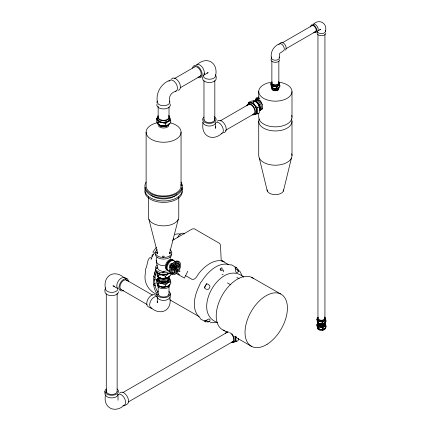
<?xml version="1.0" encoding="UTF-8"?>
<svg xmlns="http://www.w3.org/2000/svg" width="431" height="431" viewBox="0 0 431 431"><rect width="100%" height="100%" fill="white"/><g stroke="black" fill="none" stroke-linecap="round" stroke-linejoin="round"><path stroke-width="0.65" d="M203.146 122.42C200.388 135.549 212.03 142.273 222.019 133.319M215.645 123.077L215.726 128.336L215.225 126.682M203.96 75.042L204.326 73.135M151.863 256.612L152.148 255.206L153.215 254.258M255.594 100.445L256.106 98.133L258.891 96.964M238.602 338.287L238.074 340.625L236.511 341.524L233.467 342.16L232.454 341.988M156.415 260.119L156.437 263.023L157.741 267.522M248.272 104.151L248.671 102.406C250.433 101.285 252.711 100.493 254.796 101.129L257.835 103.499L260.108 109.372L259.317 112.874L257.754 113.773L254.71 114.414A6.443 3.717 60 0 0 255.653 106.683A6.443 3.717 60 0 0 248.488 103.634M259.343 106.813L257.781 107.718L256.984 111.171L257.754 113.773M236.274 336.616L235.741 338.922L236.511 341.524M283.393 191.1L291.426 158.091M169.41 253.854L178.256 219.368M173.731 267.823L174.183 266.881M178.795 266.466L177.076 270.21M157.584 301.608L157.25 302.713L157.337 297.455M157.035 257.221C153.781 262.549 159.928 266.595 164.868 265.415M156.809 102.513L157.326 101.016M169.846 297.875L170.364 296.377L170.364 293.845M174.857 269.267C175.993 269.601 177.206 267.371 176.031 266.821C173.284 267.85 175.616 271.859 173.138 273.496L172.26 272.99L173.682 269.321M176.247 262.711L174.824 266.38L175.697 266.886L177.362 262.603L175.541 263.147L173.725 264.704L175.385 267.069M175.385 269.267L173.725 273.545L175.541 273.006L177.362 271.449L175.697 269.084M176.29 266.94L177.949 262.657L178.563 262.845L179.242 263.476L179.77 265.243L176.446 267.161M172.637 266.401L172.686 265.965M187.797 271.201L184.42 278.038L176.29 273.496M177.572 237.54C178.579 235.084 181.737 231.544 184.463 233.909M155.047 252.178L152.752 255.551L150.995 259.23L151.507 258.762M156.361 247.324L152.951 251.99L153.317 252.916M177.362 271.449L176.484 270.943L174.668 272.5M158.592 277.677L156.394 279.708L156.394 281.513L157.363 284.471L158.349 285.656L161.948 287.105L165.542 286.75L165.542 284.945L168.138 282.531L170.778 281.896L169.798 278.922L168.823 277.753M318.498 323.105L316.817 324.667L316.817 325.825L318.078 328.487L320.373 329.419L322.7 329.192L322.7 328.029L324.371 326.477L326.068 326.068L324.807 323.406M157.363 117.814A6.443 3.717 0 0 0 163.586 122.496A6.443 3.717 0 0 0 169.809 117.814L170.762 120.804L170.762 122.609L168.138 125.012L161.916 125.976L158.301 124.505C156.739 122.991 156.329 120.632 156.41 118.547L157.719 117.345M271.772 82.725A4.143 2.392 0 0 0 274.816 86.292A4.143 2.392 0 0 0 279.358 83.302L279.972 86.389L278.286 87.929L274.288 88.549L271.961 87.601L271.358 86.857L270.743 83.776L271.589 83M317.857 318.051A4.143 2.392 0 0 0 320.901 321.618A4.143 2.392 0 0 0 325.443 318.628L326.057 321.715L324.371 323.255L320.373 323.875L318.046 322.932L317.442 322.189L316.828 319.102L317.669 318.331M165.477 278.14L165.477 276.336L168.122 273.922L170.762 273.313L170.762 275.118L168.138 277.521L161.916 278.485L158.301 277.009L157.363 275.851L156.41 271.654M165.477 125.631L165.477 123.832L168.138 121.402L170.762 120.804M276.573 88.328L276.573 87.17L278.286 85.613L279.972 85.225M322.657 323.659L322.657 322.496L324.371 320.939L326.057 320.556M220.564 269.256L221.038 268.858L220.974 269.122M220.031 269.456L221.098 268.982M172.508 266.563L172.228 266.638M174.512 266.563L175.153 266.32M169.959 80.225C161.113 83.469 155.72 92.805 157.337 102.088A6.249 3.61 0 0 0 164.405 105.665A6.249 3.61 0 0 0 169.62 101.15M197.323 64.424C207.268 55.744 218.361 63.023 215.645 75.641M174.183 78.738L195.114 66.654M180.19 87.8L201.121 75.716M176.209 91.054C170.703 92.643 168.462 96.528 169.836 102.088M203.023 75.57L208.184 72.683L207.063 72.947M279.455 43.838C273.766 45.923 270.302 51.925 271.341 57.894M281.933 43.019L312.534 25.354M285.995 48.73L315.444 31.727M317.345 31.242L320.664 29.389L319.678 29.631M220.015 120.992L249.166 104.162M248.671 102.406L250.152 102.675L253.234 102.034L254.796 101.129M225.44 130.388L255.174 113.224M172.562 240.331L192.215 228.985L194.306 228.796L219.724 243.488L220.478 245.185L221.189 260.254M171.549 268.976L173.763 267.699L174.641 268.206L171.317 270.124L171.845 267.748L173.138 265.437L174.797 267.802L173.925 267.295L172.594 265.404M176.123 266.336L178.892 264.736L179.77 265.243M174.641 268.992L171.317 270.91L171.845 272.678L173.138 273.496M176.446 267.947L179.77 266.029L179.242 268.405L177.949 270.716L176.29 268.351M122.878 392.56L227.951 331.897M128.303 401.956L233.37 341.293M124.333 405.199C114.765 413.862 102.917 407.888 105.46 394.941M124.963 405.447L127.156 404.181A6.777 3.911 60 0 0 126.682 395.604A6.777 3.911 60 0 0 119.613 393.147M150.748 257.382C147.176 257.496 147.413 266.854 145.716 268.75L145.01 276.158C144.52 284.444 149.869 291.647 157.331 294.685M179.35 271.271L180.088 271.191L179.334 271.034M174.9 234.324L178.321 233.839L180.46 234.119M166.544 270.921L163.586 271.379M165.542 286.75L168.138 286.136L170.778 283.7L170.778 281.896M322.7 329.192L324.371 328.799L326.068 327.231L326.068 326.068M259.435 97.961L257.614 98.365L256.106 98.133M196.143 64.499L197.7 64.197M156.394 279.708L157.363 280.861L158.349 283.851L161.948 283.496L165.542 284.945M316.817 324.667L318.078 327.328L320.373 327.097L322.7 328.029M216.206 322.404L210.231 322.797M157.363 272.247L158.301 275.21L161.889 274.87L165.477 276.336M270.743 83.776L271.961 86.442L274.288 86.232L276.573 87.17M156.41 118.547L157.353 119.721L158.301 122.7L161.916 122.366L165.477 123.832M316.828 319.102L318.046 321.774L320.373 321.558L322.657 322.496M123.406 277.338L124.963 277.639L127.156 278.905M151.89 308.24L150.333 307.939L148.14 306.673A6.777 3.911 -60 0 1 148.14 298.85A6.777 3.911 -60 0 1 154.918 294.933L157.11 296.199M114.603 286.222L112.922 285.828L118.083 288.711M162.056 271.261L159.405 270.377L157.875 268.847M171.651 272.801L172.26 272.99M155.408 285.785L154.244 285.424A1.158 0.668 -60.2 0 1 154.169 284.223A1.158 0.668 -60.2 0 1 155.225 283.366M178.865 274.358L179.253 274.499L178.24 274.003L177.895 273.297M236.565 267.71L231.555 264.839L230.391 264.93C218.264 260.911 207.424 272.273 201.536 281.588L200.377 282.844L199.876 284.482C194.79 294.276 190.432 309.361 199.984 317.857L200.49 318.913L205.495 321.785A2.446 1.417 -60.2 0 0 206.665 321.693C207.893 322.28 209.886 321.93 210.048 320.335A2.634 1.525 -60.2 0 0 208.178 319.258L206.25 320.287L204.644 320.411L204.989 320.729A2.446 1.417 -60.2 0 0 205.495 321.785M251.763 277.424L280.57 293.931M221.593 260.313L224.314 261.789L220.537 260.707A30.305 17.563 -60.2 0 0 199.106 273.076C197.29 275.215 195.744 280.134 192.07 279.363L185.675 275.705M221.421 260.55L228.355 264.526M243.704 277.155C221.286 257.916 189.732 312.971 217.666 322.582M236.818 277.408L239.06 278.69M227.423 282.914L230.779 284.837M175.218 269.709L176.376 270.377M223.069 330.033L226.528 332.015M234.593 336.638L251.876 346.54M169.717 299.76L199.181 316.645M124.333 277.887C114.344 268.933 102.702 275.657 105.46 288.781M125.367 279.433L152.472 295.084M120.518 289.163L147.046 304.48M257.781 107.718L254.71 105.304L253.234 102.034M178.919 274.369L178.412 273.82M220.968 269.143C220.171 268.632 221.728 267.026 222.288 268.341M173.214 238.532L174.016 239.35M237.416 269.084C238.354 269.876 238.742 271.573 237.605 272.37A2.634 1.525 -60.2 0 1 235.735 271.293L235.655 269.1L234.949 267.662L235.396 267.796A2.446 1.417 -60.2 0 1 237.072 268.766L240.304 271.918L242.475 276.68M175.158 269.052L176.484 270.943M220.327 269.774L220.656 270.479L221.879 270.663L222.773 269.876L222.45 269.445M178.364 262.969L178.892 264.736M202.618 122L203.136 123.498M156.809 296.377L157.326 297.875M105.45 395.378L104.932 393.88L104.932 391.348M169.959 256.65L170.493 258.363M148.916 219.368L157.762 253.854M259.29 158.091L267.322 191.1M118.046 400.216L117.965 394.306A6.249 3.61 0 0 1 112.933 397.845A6.249 3.61 0 0 1 105.934 395.685M223.306 269.957L223.312 271.891M325.459 31.285C327.705 23.274 319.145 18.334 313.326 24.281A4.019 2.322 60 0 1 316.914 25.946A4.019 2.322 60 0 1 317.959 30.531M324.931 34.561L324.931 319.129M318.046 321.774L318.046 322.932M318.078 327.328L318.078 328.487M317.954 34.561L317.954 318.455M291.992 91.561L291.992 117.248M291.992 121.353L291.992 155.607M279.374 57.894L279.692 53.347L283.474 50.799A4.019 2.322 60 0 0 283.043 45.503A4.019 2.322 60 0 0 278.841 44.544M278.846 61.127L278.846 83.829M271.961 86.442L271.961 87.601M271.869 61.127L271.869 83.161M258.724 91.561L258.724 97.487M258.724 113.294L258.724 117.248A16.637 9.606 0 0 0 276.993 126.806A16.637 9.606 0 0 0 291.674 115.373M258.724 121.353L258.724 155.607A16.637 9.606 0 0 0 276.993 165.165A16.637 9.606 0 0 0 291.674 153.727M216.173 76.061L216.173 78.593A6.777 3.911 0 0 1 209.396 82.51A6.777 3.911 0 0 1 202.618 78.593L202.618 76.696M214.821 80.667L214.821 120.734M203.971 80.667L203.971 120.066M181.052 132.161L181.052 185.923M178.773 196.881L178.773 217.1A15.187 8.771 0 0 1 163.586 225.866A15.187 8.771 0 0 1 148.399 217.1L148.399 196.881M169.836 297.433C172.384 310.385 160.531 316.354 150.963 307.696A6.249 3.61 -60 0 1 150.963 300.477A6.249 3.61 -60 0 1 157.213 296.867M169.011 107.017L169.011 118.256M169.011 280.048L169.011 277.413A5.425 3.13 0 0 1 163.586 280.549A5.425 3.13 0 0 1 158.161 277.413L158.161 280.048M169.011 286.631L169.011 295.192M158.301 122.7L158.301 124.505M158.301 275.21L158.301 277.009M158.349 283.851L158.349 285.656M158.161 106.36L158.161 118.256M158.161 286.631L158.161 294.535M146.12 132.161L146.12 185.923A17.466 10.085 0 0 0 164.728 195.986A17.466 10.085 0 0 0 180.901 184.603M117.135 293.188L117.135 391.914M106.285 293.861L106.285 392.582M104.932 289.206L104.932 291.733A6.777 3.911 0 0 0 111.71 295.65A6.777 3.911 0 0 0 118.487 291.733M324.926 322.221A3.48 2.01 0 0 1 321.957 324.241A3.48 2.01 0 0 1 318.094 322.808M324.791 323.439A3.48 2.01 0 0 1 321.047 325.992A3.48 2.01 0 0 1 318.396 323.018M324.99 321.93A3.55 2.053 0 0 1 321.968 323.993A3.55 2.053 0 0 1 318.03 322.528M324.818 323.589A3.48 2.01 0 0 1 320.928 326.062A3.48 2.01 0 0 1 318.461 323.04M324.926 322.372A3.48 2.01 0 0 1 321.838 324.333A3.48 2.01 0 0 1 318.067 322.824M324.888 323.87A3.55 2.053 0 0 1 320.917 326.396A3.55 2.053 0 0 1 318.396 323.309M325.583 321.569A4.143 2.392 0 0 1 320.901 323.94A4.143 2.392 0 0 1 317.442 320.95M324.769 316.957A3.992 2.306 0 0 1 321.688 320.535A3.992 2.306 0 0 1 317.868 317.205M325.227 318.514A3.992 2.306 0 0 1 321.165 321.548A3.992 2.306 0 0 1 317.868 318.223M325.044 319.807A3.728 2.155 0 0 1 324.672 320.325M318.213 320.325A3.728 2.155 0 0 1 317.841 318.692M325.044 318.692A3.728 2.155 0 0 1 325.168 319.247M324.748 317.593A3.486 2.015 0 0 1 321.203 320.244A3.486 2.015 0 0 1 318.32 317.335M325.028 323.595A4.143 2.392 0 0 1 324.107 326.617A4.143 2.392 0 0 1 318.778 326.617A4.143 2.392 0 0 1 317.857 323.595M325.357 327.662A3.992 2.306 0 0 1 321.197 330.426A3.992 2.306 0 0 1 317.658 327.388M325.427 327.248A3.992 2.306 0 0 1 322.738 329.289A3.992 2.306 0 0 1 318.45 328.632M317.868 328.136A3.992 2.306 0 0 1 317.528 327.565M325.583 327.107A4.143 2.392 0 0 1 320.901 329.478A4.143 2.392 0 0 1 317.442 326.488M317.841 327.662A3.728 2.155 0 0 1 317.712 327.107M324.715 324.279A3.389 1.956 0 0 1 322.738 326.596A3.389 1.956 0 0 1 318.509 325.766M318.17 325.292A3.389 1.956 0 0 1 318.17 324.279M322.997 329.925A3.486 2.015 0 0 1 322.135 330.098M325.157 30.402A4.019 2.322 0 0 1 322.226 33.564A4.019 2.322 0 0 1 317.426 31.285M311.942 25.682A3.496 2.02 60 0 1 315.751 28.311A3.496 2.02 60 0 1 314.641 31.894M310.611 26.932A4.358 2.516 60 0 1 313.693 25.154A4.358 2.516 60 0 1 316.774 30.488A4.358 2.516 60 0 1 313.693 32.271M325.798 33.187A4.358 2.516 0 0 1 320.594 35.654A4.358 2.516 0 0 1 317.415 32.223M279.072 57.005A4.019 2.322 0 0 1 275.361 60.216A4.019 2.322 0 0 1 271.643 57.005M279.714 59.79A4.358 2.516 0 0 1 274.509 62.258A4.358 2.516 0 0 1 271.331 58.831M280.263 43.364A4.358 2.516 60 0 1 284.821 44.398A4.358 2.516 60 0 1 285.284 50.141M278.733 87.412A3.48 2.01 0 0 1 275.42 88.937A3.48 2.01 0 0 1 272.009 87.482A3.48 2.01 0 0 0 275.754 89.007A3.48 2.01 0 0 0 278.841 87.046M278.706 88.113A3.48 2.01 0 0 1 274.962 90.661A3.48 2.01 0 0 1 272.317 87.692M278.803 87.132A3.55 2.053 0 0 1 275.42 88.684A3.55 2.053 0 0 1 271.945 87.202M278.841 88.781A3.48 2.01 0 0 1 275.296 90.758A3.48 2.01 0 0 1 271.88 88.716M279.358 86.857A4.143 2.392 0 0 1 274.288 88.549A4.143 2.392 0 0 1 271.358 85.618M278.685 81.631A3.992 2.306 0 0 1 275.608 85.209A3.992 2.306 0 0 1 271.783 81.879M279.143 83.188A3.992 2.306 0 0 1 275.086 86.222A3.992 2.306 0 0 1 271.783 82.892M277.995 85.44A3.728 2.155 0 0 1 277.225 85.785M271.756 84.476A3.728 2.155 0 0 1 271.756 83.361M278.959 83.361A3.728 2.155 0 0 1 279.089 83.921M278.663 82.267A3.486 2.015 0 0 1 275.118 84.912A3.486 2.015 0 0 1 272.236 82.009M324.931 323.164A3.486 2.015 0 0 1 321.44 325.179A3.486 2.015 0 0 1 317.954 323.164M278.846 87.838A3.486 2.015 0 0 1 275.361 89.853A3.486 2.015 0 0 1 271.869 87.838M283.673 189.855A8.318 4.8 0 0 1 275.361 194.661A8.318 4.8 0 0 1 267.042 189.855M279.665 82.283A16.637 9.606 0 0 1 288.985 97.067A16.637 9.606 0 0 1 261.73 97.067A16.637 9.606 0 0 1 271.051 82.283M291.426 118.87A16.637 9.606 0 0 1 275.361 130.959A16.637 9.606 0 0 1 259.29 118.87M168.839 124.209A5.414 3.125 0 0 1 163.678 126.574A5.414 3.125 0 0 1 158.382 124.311M168.947 123.772A5.522 3.189 0 0 1 168.413 124.548M167.557 125.216A5.522 3.189 0 0 1 158.85 124.64M168.79 124.44A5.414 3.125 0 0 1 163.494 126.703A5.414 3.125 0 0 1 158.333 124.338M169.809 123.347A6.443 3.717 0 0 1 162.746 126.067A6.443 3.717 0 0 1 157.143 122.382M168.763 115.212A6.212 3.588 0 0 1 163.969 120.777A6.212 3.588 0 0 1 158.021 115.6M169.674 119.484A6.212 3.588 0 0 1 162.352 122.291A6.212 3.588 0 0 1 157.493 118.062M166.037 121.806A5.797 3.346 0 0 1 165.084 122.011M159.486 121.143A5.797 3.346 0 0 1 158.565 120.448M168.726 116.198A5.425 3.13 0 0 1 163.92 120.324A5.425 3.13 0 0 1 158.269 116.575M254.511 101.274A5.414 3.125 60 0 1 259.139 104.561A5.414 3.125 60 0 1 259.828 110.282M255.475 100.773A5.414 3.125 60 0 1 261.482 103.208A5.414 3.125 60 0 1 260.793 109.781M256.025 101.883A5.522 3.189 60 0 1 259.877 109.711M262.614 108.133A5.414 3.125 60 0 1 260.793 109.727M255.653 100.617A5.414 3.125 60 0 1 262.285 104.577M254.737 101.204A5.414 3.125 60 0 1 259.343 104.658A5.414 3.125 60 0 1 259.877 110.314M255.976 100.31A5.522 3.189 60 0 1 261.041 101.495M253.293 100.865A6.443 3.717 60 0 1 258.336 104.178A6.443 3.717 60 0 1 259.958 110.643M246.758 105.837A6.212 3.588 60 0 1 253.972 107.206A6.212 3.588 60 0 1 252.464 114.948M249.14 103.284A6.212 3.588 60 0 1 255.341 106.419A6.212 3.588 60 0 1 255.723 113.8M255.33 106.866A5.797 3.346 60 0 1 255.982 108.224M247.631 105.374A5.425 3.13 60 0 1 253.6 107.481A5.425 3.13 60 0 1 253.186 114.247M255.491 100.331A6.443 3.717 60 0 1 259.893 98.974M215.592 122.889A6.249 3.61 0 0 1 210.215 125.997A6.249 3.61 0 0 1 203.621 123.805M215.769 122.49A6.249 3.61 60 0 1 222.401 126.827A6.249 3.61 60 0 1 221.103 133.605M214.422 118.266A5.441 3.141 0 0 1 210.457 122.549A5.441 3.141 0 0 1 203.955 119.468M214.191 116.704A6.777 3.911 0 0 1 214.39 122.113A6.777 3.911 0 0 1 205.037 122.463A6.777 3.911 0 0 1 204.019 117.087M217.299 121.267A6.777 3.911 60 0 1 225.052 124.861A6.777 3.911 60 0 1 223.285 132.603M215.43 74.703A6.249 3.61 0 0 1 210.215 79.218A6.249 3.61 0 0 1 203.146 75.641M194.618 66.924A5.441 3.141 60 0 1 200.539 71.013A5.441 3.141 60 0 1 198.815 76.589M198.206 64.467A6.249 3.61 60 0 1 202.812 68.006A6.249 3.61 60 0 1 204.165 73.949M192.587 68.173A6.777 3.911 60 0 1 197.549 66.223A6.777 3.911 60 0 1 202.128 74.159A6.777 3.911 60 0 1 197.964 77.478M169 81.324A6.249 3.61 60 0 1 175.999 83.485A6.249 3.61 60 0 1 175.293 91.334M171.49 79.002A6.777 3.911 60 0 1 179.032 82.202A6.777 3.911 60 0 1 178.035 90.338M170.132 104.027A6.777 3.911 0 0 1 163.586 108.957A6.777 3.911 0 0 1 157.04 104.027M168.596 126.067A5.425 3.13 0 0 1 163.586 128.002A5.425 3.13 0 0 1 158.576 126.067M254.996 100.8A5.425 3.13 60 0 1 260.421 103.93A5.425 3.13 60 0 1 260.421 110.196M157.622 291.642A29.863 17.305 -60.2 0 1 156 271.972M156.55 292.978A31.619 18.323 -60.2 0 1 155.575 269.628M155.349 279.04A1.158 0.668 -60.2 0 1 155.052 279.563M154.853 279.767A1.158 0.668 -60.2 0 1 154.066 279.983M223.08 274.326A1.756 1.013 -0.1 0 1 222.013 274.8M155.349 278.097A14.309 8.291 -60.2 0 1 153.555 276.023M155.618 275.274A11.427 6.621 -60.2 0 1 154.465 272.742M224.907 330.728A29.976 17.369 -60.2 0 1 221.814 296.043A29.976 17.369 -60.2 0 1 253.417 278.448M235.283 268.497A29.863 17.305 -60.2 0 1 238.655 271.616M209.919 321.639A29.863 17.305 -60.2 0 1 205.533 320.287M204.488 287.445A29.863 17.305 -60.2 0 1 206.772 283.517M170.574 122.921A17.466 10.085 0 0 1 177.243 138.453A17.466 10.085 0 0 1 149.53 138.152A17.466 10.085 0 0 1 157.207 122.776M181.02 182.06A18.678 10.78 0 0 1 163.586 196.703A18.678 10.78 0 0 1 146.147 182.06M181.85 187.932A18.678 10.78 0 0 1 163.586 200.959A18.678 10.78 0 0 1 145.317 187.932M182.259 191.596A18.678 10.78 0 0 1 163.586 202.376A18.678 10.78 0 0 1 144.908 191.596M181.623 188.805A18.678 10.78 0 0 1 182.033 189.909M182.259 187.34A18.678 10.78 0 0 1 163.586 198.12A18.678 10.78 0 0 1 144.908 187.34M181.623 184.549A18.678 10.78 0 0 1 182.033 185.653M176.737 194.559A15.187 8.771 0 0 1 150.845 194.952M173.655 264.569A2.473 1.428 -60 0 1 173.693 265.07M173.133 266.8A2.473 1.428 -60 0 1 171.425 268.227M170.396 267.834A2.473 1.428 -60 0 1 170.601 265.48A2.473 1.428 -60 0 1 172.47 263.772M171.069 266.019A1.374 0.792 -60 0 1 171.872 264.925M173.402 265.636A1.374 0.792 -60 0 1 173.17 266.584M172.982 266.891A1.374 0.792 -60 0 1 171.797 267.5M169.879 267.662A2.473 1.428 -60 0 1 169.981 264.747A2.473 1.428 -60 0 1 172.454 263.438M167.659 270.183A5.775 3.335 -60 0 1 167.74 263.045A5.775 3.335 -60 0 1 173.817 260.556M169.313 270.819A5.775 3.335 -60 0 1 168.516 263.492A5.775 3.335 -60 0 1 175.051 261.854M175.245 262.953A5.775 3.335 -60 0 1 174.426 266.509M169.906 249.689A8.248 4.763 0 0 1 169.248 256.219A8.248 4.763 0 0 1 157.924 256.219A8.248 4.763 0 0 1 157.267 249.689M171.834 254.322A8.248 4.763 0 0 1 163.586 259.085A8.248 4.763 0 0 1 155.338 254.322M169.539 252.534A0.862 0.496 0 0 1 170.918 252.706A0.862 0.496 0 0 1 170.164 253.396A0.862 0.496 0 0 1 169.302 252.749M163.791 256.106A0.862 0.496 0 0 1 163.92 256.892A0.862 0.496 0 0 1 162.573 256.757A0.862 0.496 0 0 1 163.144 256.041M157.87 252.755A0.862 0.496 0 0 1 156.722 253.067A0.862 0.496 0 0 1 156.281 252.383A0.862 0.496 0 0 1 157.509 252.189M167.282 269.747A5.775 3.335 -60 0 1 166.436 262.818A5.775 3.335 -60 0 1 172.858 260.087M168.058 270.194A5.775 3.335 -60 0 1 167.212 263.266A5.775 3.335 -60 0 1 173.634 260.534M166.533 267.522A5.086 2.936 -60 0 1 171.484 260.302M172.093 274.213A7.289 4.208 -60 0 1 171.026 265.469A7.289 4.208 -60 0 1 179.129 262.021M174.016 267.829A1.099 0.636 -60 0 1 174.216 267.312M174.765 266.73A1.099 0.636 -60 0 1 174.964 266.644M169.421 271.498A8.248 4.763 0 0 1 158.01 271.643A8.248 4.763 0 0 1 157.267 265.07M169.421 273.071A8.248 4.763 0 0 1 160.429 274.105A8.248 4.763 0 0 1 155.338 269.704M168.839 278.076A5.414 3.125 0 0 1 163.494 281.955A5.414 3.125 0 0 1 158.382 277.968M168.79 276.988A5.414 3.125 0 0 1 163.494 279.25A5.414 3.125 0 0 1 158.333 276.885M168.947 278.512A5.522 3.189 0 0 1 163.489 282.472A5.522 3.189 0 0 1 158.274 278.404M168.79 277.844A5.414 3.125 0 0 1 163.678 281.831A5.414 3.125 0 0 1 158.333 277.947M168.839 276.756A5.414 3.125 0 0 1 163.678 279.121A5.414 3.125 0 0 1 158.382 276.858M167.557 277.763A5.522 3.189 0 0 1 158.85 277.187M169.674 284.374A6.212 3.588 0 0 1 164.012 288.668A6.212 3.588 0 0 1 157.385 284.864M169.475 284.649A6.212 3.588 0 0 1 166.355 286.717M165.86 286.847A6.212 3.588 0 0 1 160.149 286.496M159.712 286.313A6.212 3.588 0 0 1 158.021 285.106M157.493 284.218A6.212 3.588 0 0 1 157.385 283.286M169.162 278.038A6.443 3.717 0 0 1 163.586 283.62A6.443 3.717 0 0 1 158.005 278.038M169.809 284.471A6.443 3.717 0 0 1 162.746 287.197A6.443 3.717 0 0 1 157.143 283.506M168.677 280.689A5.274 3.044 0 0 1 167.314 282.052M166.221 282.537A5.274 3.044 0 0 1 164.949 282.838M162.223 282.838A5.274 3.044 0 0 1 160.952 282.537M159.858 282.052A5.274 3.044 0 0 1 158.495 280.689M169.809 275.851A6.443 3.717 0 0 1 162.746 278.577A6.443 3.717 0 0 1 157.143 274.892M168.241 273.658A6.212 3.588 0 0 1 158.409 273.265M169.162 273.141A6.443 3.717 0 0 1 158.005 273.141M166.037 274.315A5.797 3.346 0 0 1 165.084 274.515M169.361 298.177A6.249 3.61 0 0 1 163.586 300.407A6.249 3.61 0 0 1 157.811 298.177M169.011 293.845A5.425 3.13 0 0 1 163.586 296.975A5.425 3.13 0 0 1 158.161 293.845M168.957 291.458A6.777 3.911 0 0 1 168.165 296.727A6.777 3.911 0 0 1 159.007 296.727A6.777 3.911 0 0 1 158.209 291.458M117.706 288.431A6.249 3.61 -60 0 1 118.083 281.497A6.249 3.61 -60 0 1 123.902 277.699M121.052 289.476A5.425 3.13 -60 0 1 121.634 282.321A5.425 3.13 -60 0 1 127.312 281.034M117.965 288.781A6.249 3.61 0 0 1 110.891 292.363A6.249 3.61 0 0 1 105.676 287.849M123.767 290.311A6.777 3.911 -60 0 1 118.978 287.779A6.777 3.911 -60 0 1 123.352 279.503A6.777 3.911 -60 0 1 128.519 281.314M117.135 391.348A5.425 3.13 0 0 1 110.654 394.424A5.425 3.13 0 0 1 106.699 390.152M118.083 394.376A6.249 3.61 60 0 1 124.882 399.074A6.249 3.61 60 0 1 122.9 405.479M117.087 388.967A6.777 3.911 0 0 1 116.289 394.236A6.777 3.911 0 0 1 107.13 394.236A6.777 3.911 0 0 1 106.338 388.967M231.776 333.669A6.212 3.588 60 0 1 234.205 339.962A6.212 3.588 60 0 1 231.221 342.699M225.515 333.589A6.212 3.588 60 0 1 227.39 331.45M235.046 336.094A6.212 3.588 60 0 1 233.618 341.923M238.715 338.389A6.443 3.717 60 0 1 238.257 339.396M235.315 336.449A6.443 3.717 60 0 1 232.368 342.052M235.148 337.354A5.797 3.346 60 0 1 235.288 338.658M226.948 332.49A5.425 3.13 60 0 1 228.602 332.177M229.583 332.522A5.425 3.13 60 0 1 233.457 337.769A5.425 3.13 60 0 1 231.943 341.998M174.997 267.926L174.921 268.75L175.471 268.901C177.55 266.827 175.282 270.442 176.166 267.398L175.616 267.252L174.997 267.926M204.881 287.348L204.542 288.064L206.137 289.185L208.081 289.416A2.634 1.525 -60.2 0 0 209.94 286.184L208.771 284.622L206.988 283.803L206.546 284.455A2.446 1.417 -60.2 0 0 205.382 285.71A2.446 1.417 -60.2 0 0 204.881 287.348M267.112 344.272A29.976 17.369 -60.2 0 0 284.121 296.819A29.976 17.369 -60.2 0 0 247.437 319.624A29.976 17.369 -60.2 0 0 267.112 344.272M176.877 273.055A7.289 4.208 -60 0 0 179.188 261.768A7.289 4.208 -60 0 0 170.568 269.407A7.289 4.208 -60 0 0 176.877 273.055M175.746 268.825A1.099 0.636 -60 0 0 176.09 267.123A1.099 0.636 -60 0 0 174.792 268.276A1.099 0.636 -60 0 0 175.746 268.825M162.875 272.327A0.862 0.496 0 0 0 164.195 271.929A0.862 0.496 0 0 0 162.934 271.465A0.862 0.496 0 0 0 162.875 272.327M156.588 268.405A0.862 0.496 0 0 0 157.908 268.007A0.862 0.496 0 0 0 156.647 267.549A0.862 0.496 0 0 0 156.588 268.405"/></g></svg>
